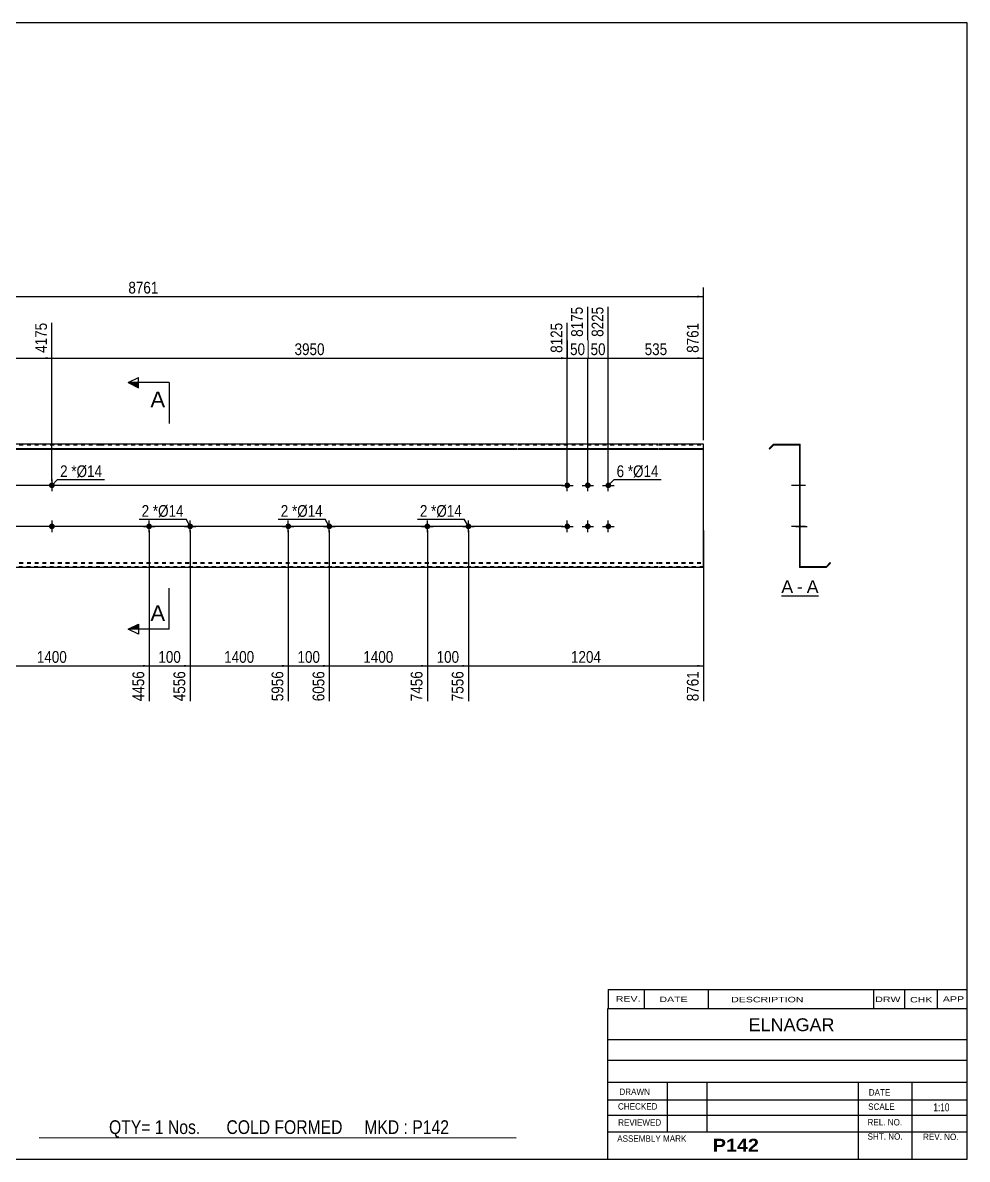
# Model space of a CAD drawing. Header units: millimetres. Extents: x -65 to 337, y -159 to 118.
# Drawn here: x 107.1 to 337.2, y -159.2 to 117.8 of the extents above; entities that cross this region are included whole.
import ezdxf

# ---------------------------------------------------------------- set-up
doc = ezdxf.new("R2010")
doc.units = ezdxf.units.MM
doc.linetypes.add('DXK_LINE_DOT1', pattern=[1.8814, 0.9407, -0.9407])
doc.styles.add('Arial', font='ARIAL.TTF', dxfattribs={"height": 0.2})
doc.styles.add('Arial Bold', font='ARIALBD.TTF', dxfattribs={"height": 0.2})
doc.styles.add('Arial Narrow', font='ARIALN.TTF', dxfattribs={"height": 0.2})

# ---------------------------------------------------------------- blocks, each defined once
blk = doc.blocks.new('Unknown-629091773-1643')
at = {"color": 5, "linetype": 'Continuous'}
for p, q in [((337.25, 117.75), (-62.75, 117.75)), ((-62.75, 117.75), (-62.75, -159.25)), ((337.25, -159.25), (337.25, 117.75)), ((-62.75, -159.25), (337.25, -159.25))]:
    blk.add_line(p, q, dxfattribs=at)
at = {"color": 174, "linetype": 'Continuous', "style": 'Arial'}
blk.add_text('Tekla structures', height=1.9102, rotation=90, dxfattribs=at).set_placement((-63.25, -158.75))
blk = doc.blocks.new('Unknown-629091773-12 - 1232')
at = {"color": 7, "linetype": 'Continuous'}
blk.add_line((291.96, -21.95), (300.99, -21.95), dxfattribs=at)
at = {"color": 0, "linetype": 'Continuous'}
blk.add_wipeout([(294.81, -21.2), (294.81, -18), (291.96, -18), (291.96, -21.2)], dxfattribs=at)
blk.add_wipeout([(297.19, -21.2), (297.19, -18), (295.77, -18), (295.77, -21.2)], dxfattribs=at)
at = {"color": 96, "linetype": 'Continuous', "style": 'Arial'}
blk.add_text('A', height=3.06, dxfattribs=at).set_placement((291.96, -21.2))
at = {"color": 0, "linetype": 'Continuous'}
blk.add_wipeout([(300.99, -21.2), (300.99, -18), (298.15, -18), (298.15, -21.2)], dxfattribs=at)
at = {"color": 96, "linetype": 'Continuous', "style": 'Arial'}
for s, p in [('A', (298.15, -21.2)), ('-', (295.77, -21.2))]:
    blk.add_text(s, height=3.06, dxfattribs=at).set_placement(p)
blk = doc.blocks.new('Part-629091773-1218 - 1203')
at = {"color": 2, "linetype": 'Continuous'}
for p, q in [((34.6, 15), (0, 15)), ((0, 15), (0, -15)), ((0, 13.94), (34.6, 13.94)), ((68.5, 15), (34.7, 15)), ((34.7, 13.94), (68.5, 13.94)), ((102.4, 15), (68.6, 15)), ((68.6, 13.94), (102.4, 13.94)), ((125.9, 15), (102.5, 15)), ((102.5, 13.94), (125.9, 13.94)), ((159.8, 15), (126, 15)), ((126, 13.94), (159.8, 13.94)), ((193.7, 15), (159.9, 15)), ((159.9, 13.94), (193.7, 13.94)), ((227.6, 15), (193.8, 15)), ((193.8, 13.94), (227.6, 13.94)), ((261.89, 15), (227.7, 15)), ((227.7, 13.94), (261.89, 13.94)), ((272.99, 15), (261.99, 15)), ((261.99, 13.94), (272.99, 13.94)), ((272.99, -15), (272.99, 15)), ((0, 13.83), (34.6, 13.83)), ((34.7, 13.83), (68.5, 13.83)), ((68.6, 13.83), (102.4, 13.83)), ((102.5, 13.83), (125.9, 13.83)), ((126, 13.83), (159.8, 13.83)), ((159.9, 13.83), (193.7, 13.83)), ((193.8, 13.83), (227.6, 13.83)), ((227.7, 13.83), (261.89, 13.83)), ((261.99, 13.83), (272.99, 13.83)), ((34.6, -15), (0, -15)), ((68.5, -15), (34.7, -15)), ((102.4, -15), (68.6, -15)), ((125.9, -15), (102.5, -15)), ((159.8, -15), (126, -15)), ((193.7, -15), (159.9, -15)), ((227.6, -15), (193.8, -15)), ((261.89, -15), (227.7, -15)), ((272.99, -15), (261.99, -15))]:
    blk.add_line(p, q, dxfattribs=at)
at = {"color": 7, "linetype": 'DXK_LINE_DOT1'}
for p, q in [((0, 14.85), (34.6, 14.85)), ((34.7, 14.85), (68.5, 14.85)), ((68.6, 14.85), (102.4, 14.85)), ((102.5, 14.85), (125.9, 14.85)), ((126, 14.85), (159.8, 14.85)), ((159.9, 14.85), (193.7, 14.85)), ((193.8, 14.85), (227.6, 14.85)), ((227.7, 14.85), (261.89, 14.85)), ((261.99, 14.85), (272.99, 14.85)), ((0, -13.83), (34.6, -13.83)), ((34.7, -13.83), (68.5, -13.83)), ((68.6, -13.83), (102.4, -13.83)), ((102.5, -13.83), (125.9, -13.83)), ((126, -13.83), (159.8, -13.83)), ((159.9, -13.83), (193.7, -13.83)), ((193.8, -13.83), (227.6, -13.83)), ((227.7, -13.83), (261.89, -13.83)), ((261.99, -13.83), (272.99, -13.83)), ((0, -13.94), (34.6, -13.94)), ((34.6, -14.85), (0, -14.85)), ((34.7, -13.94), (68.5, -13.94)), ((68.5, -14.85), (34.7, -14.85)), ((68.6, -13.94), (102.4, -13.94)), ((102.4, -14.85), (68.6, -14.85)), ((102.5, -13.94), (125.9, -13.94)), ((125.9, -14.85), (102.5, -14.85)), ((126, -13.94), (159.8, -13.94)), ((159.8, -14.85), (126, -14.85)), ((159.9, -13.94), (193.7, -13.94)), ((193.7, -14.85), (159.9, -14.85)), ((193.8, -13.94), (227.6, -13.94)), ((227.6, -14.85), (193.8, -14.85)), ((227.7, -13.94), (261.89, -13.94)), ((261.89, -14.85), (227.7, -14.85)), ((261.99, -13.94), (272.99, -13.94)), ((272.99, -14.85), (261.99, -14.85))]:
    blk.add_line(p, q, dxfattribs=at)
blk = doc.blocks.new('Bolt-629091773-1219 - 1203')
at = {"linetype": 'Continuous'}
for points in [[(205.7, -4.3, -1), (205.7, -5.7, -1)], [(215.7, -4.3, -1), (215.7, -5.7, -1)]]:
    blk.add_hatch(color=3, dxfattribs=at).paths.add_polyline_path(points)
at = {"color": 3, "linetype": 'Continuous'}
for p, q in [((204.3, -5), (207.1, -5)), ((205.7, -6.4), (205.7, -3.6)), ((214.3, -5), (217.1, -5)), ((215.7, -6.4), (215.7, -3.6))]:
    blk.add_line(p, q, dxfattribs=at)
blk = doc.blocks.new('Bolt-629091773-1220 - 1203')
at = {"linetype": 'Continuous'}
for points in [[(171.8, -4.3, -1), (171.8, -5.7, -1)], [(181.8, -4.3, -1), (181.8, -5.7, -1)]]:
    blk.add_hatch(color=3, dxfattribs=at).paths.add_polyline_path(points)
at = {"color": 3, "linetype": 'Continuous'}
for p, q in [((170.4, -5), (173.2, -5)), ((171.8, -6.4), (171.8, -3.6)), ((180.4, -5), (183.2, -5)), ((181.8, -6.4), (181.8, -3.6))]:
    blk.add_line(p, q, dxfattribs=at)
blk = doc.blocks.new('Bolt-629091773-1221 - 1203')
at = {"linetype": 'Continuous'}
for points in [[(137.9, -4.3, -1), (137.9, -5.7, -1)], [(147.9, -4.3, -1), (147.9, -5.7, -1)]]:
    blk.add_hatch(color=3, dxfattribs=at).paths.add_polyline_path(points)
at = {"color": 3, "linetype": 'Continuous'}
for p, q in [((136.5, -5), (139.3, -5)), ((137.9, -6.4), (137.9, -3.6)), ((146.5, -5), (149.3, -5)), ((147.9, -6.4), (147.9, -3.6))]:
    blk.add_line(p, q, dxfattribs=at)
blk = doc.blocks.new('Bolt-629091773-1224 - 1203')
at = {"linetype": 'Continuous'}
for points in [[(239.09, 5, -1), (240.49, 5, -1)], [(244.09, 5, -1), (245.49, 5, -1)], [(249.09, 5, -1), (250.49, 5, -1)], [(239.09, -5, -1), (240.49, -5, -1)], [(244.09, -5, -1), (245.49, -5, -1)], [(249.09, -5, -1), (250.49, -5, -1)]]:
    blk.add_hatch(color=3, dxfattribs=at).paths.add_polyline_path(points)
at = {"color": 3, "linetype": 'Continuous'}
for p, q in [((239.79, 3.6), (239.79, 6.4)), ((244.79, 3.6), (244.79, 6.4)), ((249.79, 3.6), (249.79, 6.4)), ((238.39, 5), (241.19, 5)), ((243.39, 5), (246.19, 5)), ((248.39, 5), (251.19, 5)), ((238.39, -5), (241.19, -5)), ((239.79, -6.4), (239.79, -3.6)), ((243.39, -5), (246.19, -5)), ((244.79, -6.4), (244.79, -3.6)), ((248.39, -5), (251.19, -5)), ((249.79, -6.4), (249.79, -3.6))]:
    blk.add_line(p, q, dxfattribs=at)
blk = doc.blocks.new('Bolt-629091773-1225 - 1203')
at = {"linetype": 'Continuous'}
for points in [[(114.9, 5, -1), (113.5, 5, -1)], [(114.9, -5, -1), (113.5, -5, -1)]]:
    blk.add_hatch(color=3, dxfattribs=at).paths.add_polyline_path(points)
at = {"color": 3, "linetype": 'Continuous'}
for p, q in [((114.2, 6.4), (114.2, 3.6)), ((115.6, 5), (112.8, 5)), ((115.6, -5), (112.8, -5)), ((114.2, -3.6), (114.2, -6.4))]:
    blk.add_line(p, q, dxfattribs=at)
blk = doc.blocks.new('Bolt-629091773-1240 - 1232')
at = {"linetype": 'Continuous'}
for points in [[(296.4, 5.7), (296.4, 4.3), (296.55, 4.3), (296.55, 5.7)], [(296.4, 5.7), (296.4, 4.3), (296.55, 4.3), (296.55, 5.7)], [(296.4, 5.7), (296.4, 4.3), (296.55, 4.3), (296.55, 5.7)], [(296.4, -4.3), (296.4, -5.7), (296.55, -5.7), (296.55, -4.3)], [(296.4, -4.3), (296.4, -5.7), (296.55, -5.7), (296.55, -4.3)], [(296.4, -4.3), (296.4, -5.7), (296.55, -5.7), (296.55, -4.3)]]:
    blk.add_hatch(color=3, dxfattribs=at).paths.add_polyline_path(points)
at = {"color": 3, "linetype": 'Continuous'}
for p, q in [((296.55, 5.7), (296.4, 5.7)), ((296.55, 5.7), (296.4, 5.7)), ((296.55, 5.7), (296.4, 5.7)), ((297.85, 5), (294.55, 5)), ((297.85, 5), (294.55, 5)), ((297.85, 5), (294.55, 5)), ((296.55, 4.3), (296.4, 4.3)), ((296.55, 4.3), (296.4, 4.3)), ((296.55, 4.3), (296.4, 4.3)), ((297.85, -5), (294.55, -5)), ((297.85, -5), (294.55, -5)), ((297.85, -5), (294.55, -5)), ((296.55, -4.3), (296.4, -4.3)), ((296.55, -4.3), (296.4, -4.3)), ((296.55, -4.3), (296.4, -4.3)), ((296.55, -5.7), (296.4, -5.7)), ((296.55, -5.7), (296.4, -5.7)), ((296.55, -5.7), (296.4, -5.7))]:
    blk.add_line(p, q, dxfattribs=at)
blk = doc.blocks.new('Part-629091773-1234 - 1232')
at = {"color": 2, "linetype": 'Continuous'}
for p, q in [((290.05, 15), (288.99, 13.94)), ((288.99, 13.94), (289.1, 13.83)), ((290.11, 14.85), (289.1, 13.83)), ((290.05, 15), (296.55, 15)), ((290.11, 14.85), (296.4, 14.85)), ((296.4, 14.85), (296.4, -15)), ((296.55, -14.85), (296.55, 15)), ((302.84, -14.85), (303.86, -13.83)), ((303.96, -13.94), (303.86, -13.83)), ((302.9, -15), (296.4, -15)), ((302.84, -14.85), (296.55, -14.85)), ((302.9, -15), (303.96, -13.94))]:
    blk.add_line(p, q, dxfattribs=at)
blk = doc.blocks.new('Bolt-629091773-1235 - 1232')
at = {"linetype": 'Continuous'}
blk.add_hatch(color=3, dxfattribs=at).paths.add_polyline_path([(296.55, -5.7), (296.55, -4.3), (296.4, -4.3), (296.4, -5.7)])
blk.add_hatch(color=3, dxfattribs=at).paths.add_polyline_path([(296.55, -5.7), (296.55, -4.3), (296.4, -4.3), (296.4, -5.7)])
at = {"color": 3, "linetype": 'Continuous'}
for p, q in [((295.45, -5), (298.2, -5)), ((295.45, -5), (298.2, -5)), ((296.4, -4.3), (296.55, -4.3)), ((296.4, -4.3), (296.55, -4.3)), ((296.4, -5.7), (296.55, -5.7)), ((296.4, -5.7), (296.55, -5.7))]:
    blk.add_line(p, q, dxfattribs=at)
blk = doc.blocks.new('Bolt-629091773-1236 - 1232')
at = {"linetype": 'Continuous'}
blk.add_hatch(color=3, dxfattribs=at).paths.add_polyline_path([(296.55, -5.7), (296.55, -4.3), (296.4, -4.3), (296.4, -5.7)])
blk.add_hatch(color=3, dxfattribs=at).paths.add_polyline_path([(296.55, -5.7), (296.55, -4.3), (296.4, -4.3), (296.4, -5.7)])
at = {"color": 3, "linetype": 'Continuous'}
for p, q in [((295.45, -5), (298.2, -5)), ((295.45, -5), (298.2, -5)), ((296.4, -4.3), (296.55, -4.3)), ((296.4, -4.3), (296.55, -4.3)), ((296.4, -5.7), (296.55, -5.7)), ((296.4, -5.7), (296.55, -5.7))]:
    blk.add_line(p, q, dxfattribs=at)
blk = doc.blocks.new('Bolt-629091773-1237 - 1232')
at = {"linetype": 'Continuous'}
blk.add_hatch(color=3, dxfattribs=at).paths.add_polyline_path([(296.55, -5.7), (296.55, -4.3), (296.4, -4.3), (296.4, -5.7)])
blk.add_hatch(color=3, dxfattribs=at).paths.add_polyline_path([(296.55, -5.7), (296.55, -4.3), (296.4, -4.3), (296.4, -5.7)])
at = {"color": 3, "linetype": 'Continuous'}
for p, q in [((295.45, -5), (298.2, -5)), ((295.45, -5), (298.2, -5)), ((296.4, -4.3), (296.55, -4.3)), ((296.4, -4.3), (296.55, -4.3)), ((296.4, -5.7), (296.55, -5.7)), ((296.4, -5.7), (296.55, -5.7))]:
    blk.add_line(p, q, dxfattribs=at)
blk = doc.blocks.new('Bolt-629091773-1238 - 1232')
at = {"linetype": 'Continuous'}
blk.add_hatch(color=3, dxfattribs=at).paths.add_polyline_path([(296.55, -5.7), (296.55, -4.3), (296.4, -4.3), (296.4, -5.7)])
blk.add_hatch(color=3, dxfattribs=at).paths.add_polyline_path([(296.55, -5.7), (296.55, -4.3), (296.4, -4.3), (296.4, -5.7)])
at = {"color": 3, "linetype": 'Continuous'}
for p, q in [((295.45, -5), (298.2, -5)), ((295.45, -5), (298.2, -5)), ((296.4, -4.3), (296.55, -4.3)), ((296.4, -4.3), (296.55, -4.3)), ((296.4, -5.7), (296.55, -5.7)), ((296.4, -5.7), (296.55, -5.7))]:
    blk.add_line(p, q, dxfattribs=at)
blk = doc.blocks.new('Bolt-629091773-1239 - 1232')
at = {"linetype": 'Continuous'}
for points in [[(296.4, 5.7), (296.4, 4.3), (296.55, 4.3), (296.55, 5.7)], [(296.4, 5.7), (296.4, 4.3), (296.55, 4.3), (296.55, 5.7)], [(296.4, 5.7), (296.4, 4.3), (296.55, 4.3), (296.55, 5.7)], [(296.4, -4.3), (296.4, -5.7), (296.55, -5.7), (296.55, -4.3)], [(296.4, -4.3), (296.4, -5.7), (296.55, -5.7), (296.55, -4.3)], [(296.4, -4.3), (296.4, -5.7), (296.55, -5.7), (296.55, -4.3)]]:
    blk.add_hatch(color=3, dxfattribs=at).paths.add_polyline_path(points)
at = {"color": 3, "linetype": 'Continuous'}
for p, q in [((296.55, 5.7), (296.4, 5.7)), ((296.55, 5.7), (296.4, 5.7)), ((296.55, 5.7), (296.4, 5.7)), ((297.85, 5), (294.55, 5)), ((297.85, 5), (294.55, 5)), ((297.85, 5), (294.55, 5)), ((296.55, 4.3), (296.4, 4.3)), ((296.55, 4.3), (296.4, 4.3)), ((296.55, 4.3), (296.4, 4.3)), ((297.85, -5), (294.55, -5)), ((297.85, -5), (294.55, -5)), ((297.85, -5), (294.55, -5)), ((296.55, -4.3), (296.4, -4.3)), ((296.55, -4.3), (296.4, -4.3)), ((296.55, -4.3), (296.4, -4.3)), ((296.55, -5.7), (296.4, -5.7)), ((296.55, -5.7), (296.4, -5.7)), ((296.55, -5.7), (296.4, -5.7))]:
    blk.add_line(p, q, dxfattribs=at)
blk = doc.blocks.new('Bolt-629091773-1241 - 1232')
at = {"linetype": 'Continuous'}
for points in [[(296.55, 4.3), (296.55, 5.7), (296.4, 5.7), (296.4, 4.3)], [(296.55, -5.7), (296.55, -4.3), (296.4, -4.3), (296.4, -5.7)]]:
    blk.add_hatch(color=3, dxfattribs=at).paths.add_polyline_path(points)
at = {"color": 3, "linetype": 'Continuous'}
for p, q in [((296.55, 5.7), (296.4, 5.7)), ((296.55, 5), (294.4, 5)), ((296.55, 4.3), (296.4, 4.3)), ((296.55, -5), (294.4, -5)), ((296.55, -4.3), (296.4, -4.3)), ((296.55, -5.7), (296.4, -5.7))]:
    blk.add_line(p, q, dxfattribs=at)
blk = doc.blocks.new('Bolt-629091773-1242 - 1232')
at = {"linetype": 'Continuous'}
blk.add_hatch(color=3, dxfattribs=at).paths.add_polyline_path([(296.55, -5.7), (296.55, -4.3), (296.4, -4.3), (296.4, -5.7)])
blk.add_hatch(color=3, dxfattribs=at).paths.add_polyline_path([(296.55, -5.7), (296.55, -4.3), (296.4, -4.3), (296.4, -5.7)])
at = {"color": 3, "linetype": 'Continuous'}
for p, q in [((295.45, -5), (298.2, -5)), ((295.45, -5), (298.2, -5)), ((296.4, -4.3), (296.55, -4.3)), ((296.4, -4.3), (296.55, -4.3)), ((296.4, -5.7), (296.55, -5.7)), ((296.4, -5.7), (296.55, -5.7))]:
    blk.add_line(p, q, dxfattribs=at)
blk = doc.blocks.new('StraightDimension-629091773-1336 - 1203')
at = {"linetype": 'Continuous'}
for points in [[(-6.25, -6.5), (-6, -5), (-5.75, -6.5)], [(-5.75, -13.5), (-6, -15), (-6.25, -13.5)]]:
    blk.add_hatch(color=7, dxfattribs=at).paths.add_polyline_path(points)
at = {"color": 7, "linetype": 'Continuous'}
for p, q in [((238.79, -5), (-8.25, -5)), ((-6, -15), (-6, -5)), ((11.5, -15), (-8.25, -15))]:
    blk.add_line(p, q, dxfattribs=at)
at = {"color": 0}
blk.add_wipeout([(-6.15, -6.66), (-10.35, -6.66), (-10.35, -13.34), (-6.15, -13.34)], dxfattribs=at)
at = {"color": 3, "style": 'Arial Narrow'}
blk.add_text('100', height=2.863, rotation=90.0002, dxfattribs=at).set_placement((-6.75, -12.74))
blk = doc.blocks.new('StraightDimension-629091773-1303 - 1203')
at = {"linetype": 'Continuous'}
blk.add_hatch(color=7, dxfattribs=at).paths.add_polyline_path([(248.29, 36.25), (249.79, 36), (248.29, 35.75)])
at = {"color": 7, "linetype": 'Continuous'}
for p, q in [((244.79, 6), (244.79, 48.51)), ((249.79, 6), (249.79, 48.51)), ((244.79, 36), (249.79, 36))]:
    blk.add_line(p, q, dxfattribs=at)
at = {"color": 0}
blk.add_wipeout([(249.72, 36.15), (249.72, 40.35), (244.87, 40.35), (244.87, 36.15)], dxfattribs=at)
at = {"color": 0, "linetype": 'Continuous'}
blk.add_wipeout([(249.19, 49.11), (244.99, 49.11), (244.99, 40.6), (249.19, 40.6)], dxfattribs=at)
at = {"color": 3, "linetype": 'Continuous', "style": 'Arial Narrow'}
blk.add_text('8225', height=2.863, rotation=90.0002, dxfattribs=at).set_placement((248.59, 41.2))
at = {"color": 3, "style": 'Arial Narrow'}
blk.add_text('50', height=2.863, dxfattribs=at).set_placement((245.47, 36.75))
blk = doc.blocks.new('StraightDimension-629091773-1304 - 1203')
at = {"linetype": 'Continuous'}
blk.add_hatch(color=7, dxfattribs=at).paths.add_polyline_path([(243.29, 36.25), (244.79, 36), (243.29, 35.75)])
at = {"color": 7, "linetype": 'Continuous'}
for p, q in [((244.79, 6), (244.79, 48.51)), ((239.79, 6), (239.79, 44.61)), ((239.79, 36), (244.79, 36))]:
    blk.add_line(p, q, dxfattribs=at)
at = {"color": 0}
blk.add_wipeout([(244.72, 36.15), (244.72, 40.35), (239.87, 40.35), (239.87, 36.15)], dxfattribs=at)
at = {"color": 0, "linetype": 'Continuous'}
blk.add_wipeout([(244.19, 49.11), (239.99, 49.11), (239.99, 40.6), (244.19, 40.6)], dxfattribs=at)
at = {"color": 3, "linetype": 'Continuous', "style": 'Arial Narrow'}
blk.add_text('8175', height=2.863, rotation=90.0002, dxfattribs=at).set_placement((243.59, 41.2))
at = {"color": 3, "style": 'Arial Narrow'}
blk.add_text('50', height=2.863, dxfattribs=at).set_placement((240.47, 36.75))
blk = doc.blocks.new('StraightDimension-629091773-1263 - 1203')
at = {"linetype": 'Continuous'}
blk.add_hatch(color=7, dxfattribs=at).paths.add_polyline_path([(136.4, -38.75), (137.9, -39), (136.4, -39.25)])
at = {"color": 7, "linetype": 'Continuous'}
for p, q in [((90.5, -6), (90.5, -47.61)), ((137.9, -6), (137.9, -47.61)), ((90.5, -39), (137.9, -39))]:
    blk.add_line(p, q, dxfattribs=at)
at = {"color": 0}
blk.add_wipeout([(118.45, -38.85), (118.45, -34.65), (109.94, -34.65), (109.94, -38.85)], dxfattribs=at)
at = {"color": 0, "linetype": 'Continuous'}
blk.add_wipeout([(137.3, -39.7), (133.1, -39.7), (133.1, -48.21), (137.3, -48.21)], dxfattribs=at)
at = {"color": 3, "style": 'Arial Narrow'}
blk.add_text('1400', height=2.863, dxfattribs=at).set_placement((110.54, -38.25))
at = {"color": 3, "linetype": 'Continuous', "style": 'Arial Narrow'}
blk.add_text('4456', height=2.863, rotation=90.0002, dxfattribs=at).set_placement((136.7, -47.61))
blk = doc.blocks.new('StraightDimension-629091773-1257 - 1203')
at = {"linetype": 'Continuous'}
blk.add_hatch(color=7, dxfattribs=at).paths.add_polyline_path([(271.49, -38.75), (272.99, -39), (271.49, -39.25)])
at = {"color": 7, "linetype": 'Continuous'}
for p, q in [((215.7, -6), (215.7, -47.61)), ((272.99, -6), (272.99, -47.61)), ((215.7, -39), (272.99, -39))]:
    blk.add_line(p, q, dxfattribs=at)
at = {"color": 0}
blk.add_wipeout([(248.6, -38.85), (248.6, -34.65), (240.09, -34.65), (240.09, -38.85)], dxfattribs=at)
at = {"color": 0, "linetype": 'Continuous'}
blk.add_wipeout([(272.39, -39.7), (268.19, -39.7), (268.19, -48.21), (272.39, -48.21)], dxfattribs=at)
at = {"color": 3, "style": 'Arial Narrow'}
blk.add_text('1204', height=2.863, dxfattribs=at).set_placement((240.69, -38.25))
at = {"color": 3, "linetype": 'Continuous', "style": 'Arial Narrow'}
blk.add_text('8761', height=2.863, rotation=90.0002, dxfattribs=at).set_placement((271.79, -47.61))
blk = doc.blocks.new('StraightDimension-629091773-1261 - 1203')
at = {"linetype": 'Continuous'}
blk.add_hatch(color=7, dxfattribs=at).paths.add_polyline_path([(170.3, -38.75), (171.8, -39), (170.3, -39.25)])
at = {"color": 7, "linetype": 'Continuous'}
for p, q in [((147.9, -6), (147.9, -47.61)), ((171.8, -6), (171.8, -47.61)), ((147.9, -39), (171.8, -39))]:
    blk.add_line(p, q, dxfattribs=at)
at = {"color": 0}
blk.add_wipeout([(164.1, -38.85), (164.1, -34.65), (155.59, -34.65), (155.59, -38.85)], dxfattribs=at)
at = {"color": 0, "linetype": 'Continuous'}
blk.add_wipeout([(171.2, -39.7), (167, -39.7), (167, -48.21), (171.2, -48.21)], dxfattribs=at)
at = {"color": 3, "style": 'Arial Narrow'}
blk.add_text('1400', height=2.863, dxfattribs=at).set_placement((156.19, -38.25))
at = {"color": 3, "linetype": 'Continuous', "style": 'Arial Narrow'}
blk.add_text('5956', height=2.863, rotation=90.0002, dxfattribs=at).set_placement((170.6, -47.61))
blk = doc.blocks.new('StraightDimension-629091773-1258 - 1203')
at = {"linetype": 'Continuous'}
blk.add_hatch(color=7, dxfattribs=at).paths.add_polyline_path([(214.2, -38.75), (215.7, -39), (214.2, -39.25)])
at = {"color": 7, "linetype": 'Continuous'}
for p, q in [((205.7, -6), (205.7, -47.61)), ((215.7, -6), (215.7, -47.61)), ((205.7, -39), (215.7, -39))]:
    blk.add_line(p, q, dxfattribs=at)
at = {"color": 0}
blk.add_wipeout([(214.04, -38.85), (214.04, -34.65), (207.35, -34.65), (207.35, -38.85)], dxfattribs=at)
at = {"color": 3, "style": 'Arial Narrow'}
blk.add_text('100', height=2.863, dxfattribs=at).set_placement((207.95, -38.25))
at = {"color": 0, "linetype": 'Continuous'}
blk.add_wipeout([(215.1, -39.7), (210.9, -39.7), (210.9, -48.21), (215.1, -48.21)], dxfattribs=at)
at = {"color": 3, "linetype": 'Continuous', "style": 'Arial Narrow'}
blk.add_text('7556', height=2.863, rotation=90.0002, dxfattribs=at).set_placement((214.5, -47.61))
blk = doc.blocks.new('StraightDimension-629091773-1259 - 1203')
at = {"linetype": 'Continuous'}
blk.add_hatch(color=7, dxfattribs=at).paths.add_polyline_path([(204.2, -38.75), (205.7, -39), (204.2, -39.25)])
at = {"color": 7, "linetype": 'Continuous'}
for p, q in [((181.8, -6), (181.8, -47.61)), ((205.7, -6), (205.7, -47.61)), ((181.8, -39), (205.7, -39))]:
    blk.add_line(p, q, dxfattribs=at)
at = {"color": 0}
blk.add_wipeout([(198, -38.85), (198, -34.65), (189.49, -34.65), (189.49, -38.85)], dxfattribs=at)
at = {"color": 0, "linetype": 'Continuous'}
blk.add_wipeout([(205.1, -39.7), (200.9, -39.7), (200.9, -48.21), (205.1, -48.21)], dxfattribs=at)
at = {"color": 3, "style": 'Arial Narrow'}
blk.add_text('1400', height=2.863, dxfattribs=at).set_placement((190.09, -38.25))
at = {"color": 3, "linetype": 'Continuous', "style": 'Arial Narrow'}
blk.add_text('7456', height=2.863, rotation=90.0002, dxfattribs=at).set_placement((204.5, -47.61))
blk = doc.blocks.new('StraightDimension-629091773-1260 - 1203')
at = {"linetype": 'Continuous'}
blk.add_hatch(color=7, dxfattribs=at).paths.add_polyline_path([(180.3, -38.75), (181.8, -39), (180.3, -39.25)])
at = {"color": 7, "linetype": 'Continuous'}
for p, q in [((171.8, -6), (171.8, -47.61)), ((181.8, -6), (181.8, -47.61)), ((171.8, -39), (181.8, -39))]:
    blk.add_line(p, q, dxfattribs=at)
at = {"color": 0}
blk.add_wipeout([(180.14, -38.85), (180.14, -34.65), (173.45, -34.65), (173.45, -38.85)], dxfattribs=at)
at = {"color": 3, "style": 'Arial Narrow'}
blk.add_text('100', height=2.863, dxfattribs=at).set_placement((174.05, -38.25))
at = {"color": 0, "linetype": 'Continuous'}
blk.add_wipeout([(181.2, -39.7), (177, -39.7), (177, -48.21), (181.2, -48.21)], dxfattribs=at)
at = {"color": 3, "linetype": 'Continuous', "style": 'Arial Narrow'}
blk.add_text('6056', height=2.863, rotation=90.0002, dxfattribs=at).set_placement((180.6, -47.61))
blk = doc.blocks.new('StraightDimension-629091773-1262 - 1203')
at = {"linetype": 'Continuous'}
blk.add_hatch(color=7, dxfattribs=at).paths.add_polyline_path([(146.4, -38.75), (147.9, -39), (146.4, -39.25)])
at = {"color": 7, "linetype": 'Continuous'}
for p, q in [((137.9, -6), (137.9, -47.61)), ((147.9, -6), (147.9, -47.61)), ((137.9, -39), (147.9, -39))]:
    blk.add_line(p, q, dxfattribs=at)
at = {"color": 0}
blk.add_wipeout([(146.24, -38.85), (146.24, -34.65), (139.55, -34.65), (139.55, -38.85)], dxfattribs=at)
at = {"color": 3, "style": 'Arial Narrow'}
blk.add_text('100', height=2.863, dxfattribs=at).set_placement((140.15, -38.25))
at = {"color": 0, "linetype": 'Continuous'}
blk.add_wipeout([(147.3, -39.7), (143.1, -39.7), (143.1, -48.21), (147.3, -48.21)], dxfattribs=at)
at = {"color": 3, "linetype": 'Continuous', "style": 'Arial Narrow'}
blk.add_text('4556', height=2.863, rotation=90.0002, dxfattribs=at).set_placement((146.7, -47.61))
blk = doc.blocks.new('StraightDimension-629091773-1302 - 1203')
at = {"linetype": 'Continuous'}
blk.add_hatch(color=7, dxfattribs=at).paths.add_polyline_path([(271.49, 36.25), (272.99, 36), (271.49, 35.75)])
at = {"color": 7, "linetype": 'Continuous'}
for p, q in [((249.79, 6), (249.79, 48.51)), ((272.99, 16), (272.99, 44.61)), ((249.79, 36), (272.99, 36))]:
    blk.add_line(p, q, dxfattribs=at)
at = {"color": 0, "linetype": 'Continuous'}
blk.add_wipeout([(272.39, 45.21), (268.19, 45.21), (268.19, 36.7), (272.39, 36.7)], dxfattribs=at)
at = {"color": 0}
blk.add_wipeout([(264.73, 36.15), (264.73, 40.35), (258.05, 40.35), (258.05, 36.15)], dxfattribs=at)
at = {"color": 3, "linetype": 'Continuous', "style": 'Arial Narrow'}
blk.add_text('8761', height=2.863, rotation=90.0002, dxfattribs=at).set_placement((271.79, 37.3))
at = {"color": 3, "style": 'Arial Narrow'}
blk.add_text('535', height=2.863, dxfattribs=at).set_placement((258.65, 36.75))
blk = doc.blocks.new('StraightDimension-629091773-1305 - 1203')
at = {"linetype": 'Continuous'}
blk.add_hatch(color=7, dxfattribs=at).paths.add_polyline_path([(238.29, 36.25), (239.79, 36), (238.29, 35.75)])
at = {"color": 7, "linetype": 'Continuous'}
for p, q in [((114.2, 6), (114.2, 44.61)), ((239.79, 6), (239.79, 44.61)), ((114.2, 36), (239.79, 36))]:
    blk.add_line(p, q, dxfattribs=at)
at = {"color": 0, "linetype": 'Continuous'}
blk.add_wipeout([(239.19, 45.21), (234.99, 45.21), (234.99, 36.7), (239.19, 36.7)], dxfattribs=at)
at = {"color": 0}
blk.add_wipeout([(181.25, 36.15), (181.25, 40.35), (172.74, 40.35), (172.74, 36.15)], dxfattribs=at)
at = {"color": 3, "linetype": 'Continuous', "style": 'Arial Narrow'}
blk.add_text('8125', height=2.863, rotation=90.0002, dxfattribs=at).set_placement((238.59, 37.3))
at = {"color": 3, "style": 'Arial Narrow'}
blk.add_text('3950', height=2.863, dxfattribs=at).set_placement((173.34, 36.75))
blk = doc.blocks.new('StraightDimension-629091773-1306 - 1203')
at = {"linetype": 'Continuous'}
blk.add_hatch(color=7, dxfattribs=at).paths.add_polyline_path([(112.7, 36.25), (114.2, 36), (112.7, 35.75)])
at = {"color": 7, "linetype": 'Continuous'}
for p, q in [((22.5, 6), (22.5, 46.68)), ((114.2, 6), (114.2, 44.61)), ((22.5, 36), (114.2, 36))]:
    blk.add_line(p, q, dxfattribs=at)
at = {"color": 0, "linetype": 'Continuous'}
blk.add_wipeout([(113.6, 45.21), (109.4, 45.21), (109.4, 36.7), (113.6, 36.7)], dxfattribs=at)
at = {"color": 0}
blk.add_wipeout([(72.6, 36.15), (72.6, 40.35), (64.09, 40.35), (64.09, 36.15)], dxfattribs=at)
at = {"color": 3, "linetype": 'Continuous', "style": 'Arial Narrow'}
blk.add_text('4175', height=2.863, rotation=90.0002, dxfattribs=at).set_placement((113, 37.3))
at = {"color": 3, "style": 'Arial Narrow'}
blk.add_text('3950', height=2.863, dxfattribs=at).set_placement((64.69, 36.75))
blk = doc.blocks.new('StraightDimension-629091773-1334 - 1203')
at = {"linetype": 'Continuous'}
for points in [[(-6.25, 13.5), (-6, 15), (-5.75, 13.5)], [(-5.75, 6.5), (-6, 5), (-6.25, 6.5)]]:
    blk.add_hatch(color=7, dxfattribs=at).paths.add_polyline_path(points)
at = {"color": 7, "linetype": 'Continuous'}
for p, q in [((11.5, 15), (-8.25, 15)), ((-6, 5), (-6, 15)), ((238.79, 5), (-8.25, 5))]:
    blk.add_line(p, q, dxfattribs=at)
at = {"color": 0}
blk.add_wipeout([(-6.15, 13.34), (-10.35, 13.34), (-10.35, 6.66), (-6.15, 6.66)], dxfattribs=at)
at = {"color": 3, "style": 'Arial Narrow'}
blk.add_text('100', height=2.863, rotation=90.0002, dxfattribs=at).set_placement((-6.75, 7.26))
blk = doc.blocks.new('StraightDimension-629091773-1335 - 1203')
at = {"linetype": 'Continuous'}
for points in [[(-6.25, 3.5), (-6, 5), (-5.75, 3.5)], [(-5.75, -3.5), (-6, -5), (-6.25, -3.5)]]:
    blk.add_hatch(color=7, dxfattribs=at).paths.add_polyline_path(points)
at = {"color": 7, "linetype": 'Continuous'}
for p, q in [((238.79, 5), (-8.25, 5)), ((-6, -5), (-6, 5)), ((238.79, -5), (-8.25, -5))]:
    blk.add_line(p, q, dxfattribs=at)
at = {"color": 0}
blk.add_wipeout([(-6.15, 3.34), (-10.35, 3.34), (-10.35, -3.34), (-6.15, -3.34)], dxfattribs=at)
at = {"color": 3, "style": 'Arial Narrow'}
blk.add_text('100', height=2.863, rotation=90.0002, dxfattribs=at).set_placement((-6.75, -2.74))
blk = doc.blocks.new('StraightDimension-629091773-1364 - 1203')
at = {"linetype": 'Continuous'}
for points in [[(1.5, 50.75), (0, 51), (1.5, 51.25)], [(271.49, 51.25), (272.99, 51), (271.49, 50.75)]]:
    blk.add_hatch(color=7, dxfattribs=at).paths.add_polyline_path(points)
at = {"color": 7, "linetype": 'Continuous'}
for p, q in [((0, 16), (0, 53.25)), ((272.99, 16), (272.99, 53.25)), ((0, 51), (272.99, 51))]:
    blk.add_line(p, q, dxfattribs=at)
at = {"color": 0}
blk.add_wipeout([(140.75, 51.15), (140.75, 55.35), (132.24, 55.35), (132.24, 51.15)], dxfattribs=at)
at = {"color": 3, "style": 'Arial Narrow'}
blk.add_text('8761', height=2.863, dxfattribs=at).set_placement((132.84, 51.75))
blk = doc.blocks.new('CBS_CALLOFF-629091773-1691')
at = {"color": 7, "linetype": 'Continuous'}
blk.add_line((111.13, -153.98), (227.36, -154), dxfattribs=at)
at = {"color": 3, "linetype": 'Continuous', "style": 'Arial Narrow'}
blk.add_text('QTY= 1 Nos.      COLD FORMED     MKD : P142', height=3.3405, dxfattribs=at).set_placement((128.13, -153.09))
blk = doc.blocks.new('CBS_NAME_BLOG-629091773-1692')
at = {"color": 7, "linetype": 'Continuous'}
for p, q in [((249.66, -122.5), (337.18, -122.5)), ((249.66, -159.21), (249.66, -122.5)), ((249.66, -130.04), (337.18, -130.04)), ((249.73, -135.09), (337.25, -135.09)), ((249.66, -140.46), (337.18, -140.46)), ((264.18, -152.57), (264.18, -140.47)), ((273.87, -152.54), (273.87, -140.47)), ((310.78, -159.21), (310.78, -140.48)), ((323.83, -159.21), (323.83, -140.47)), ((249.67, -144.76), (337.25, -144.74)), ((249.66, -148.51), (337.18, -148.51)), ((249.66, -152.55), (337.18, -152.55)), ((249.66, -159.25), (337.25, -159.25))]:
    blk.add_line(p, q, dxfattribs=at)
at = {"color": 3, "linetype": 'Continuous', "style": 'Arial'}
blk.add_text('ELNAGAR', height=3.133, dxfattribs=at).set_placement((283.98, -128.03))
at = {"color": 3, "linetype": 'Continuous'}
for s, height, style, width, p in [('DRAWN', 1.566, 'Arial', 0.9, (252.49, -143.57)), ('DATE', 1.566, 'Arial', 0.9, (313.25, -143.73)), ('CHECKED', 1.566, 'Arial', 0.9, (252.14, -147.14)), ('SCALE', 1.566, 'Arial', 0.9, (313.1, -147.21)), ('1:10', 1.957, 'Arial Narrow', 0.9, (328.99, -147.57)), ('REVIEWED', 1.566, 'Arial', 0.9, (252.18, -151.06)), ('REL. NO.', 1.566, 'Arial', 0.9, (312.96, -151.01)), ('ASSEMBLY MARK', 1.5663, 'Arial', 0.9, (251.96, -154.99)), ('P142', 3.131, 'Arial Bold', 1.1, (275.24, -157.39)), ('SHT. NO.', 1.566, 'Arial', 0.9, (312.96, -154.48)), ('REV. NO.', 1.566, 'Arial', 0.9, (326.48, -154.57))]:
    blk.add_text(s, height=height, dxfattribs=dict(at, style=style, width=width)).set_placement(p)
blk = doc.blocks.new('CBS_REVISION-629091773-1693')
at = {"color": 7, "linetype": 'Continuous'}
for p, q in [((249.74, -117.87), (337.24, -117.87)), ((249.74, -117.87), (249.74, -122.5)), ((258.54, -117.87), (258.54, -122.5)), ((274.13, -117.87), (274.13, -122.44)), ((314.39, -117.87), (314.39, -122.5)), ((321.93, -117.87), (321.93, -122.5)), ((329.88, -117.87), (329.88, -122.5)), ((249.74, -122.5), (337.24, -122.5))]:
    blk.add_line(p, q, dxfattribs=at)
at = {"color": 7, "style": 'Arial Narrow', "width": 1.7}
for s, height, p in [('REV.', 1.326, (251.6, -120.82)), ('DATE', 1.326, (262.23, -120.94)), ('DESCRIPTION', 1.3257, (279.71, -120.99)), ('DRW', 1.326, (314.82, -120.93)), ('CHK', 1.326, (323.31, -121.02)), ('APP', 1.326, (331.31, -120.87))]:
    blk.add_text(s, height=height, dxfattribs=at).set_placement(p)
blk = doc.blocks.new('SectionMark-629091773-1255 - 1203')
at = {"linetype": 'Continuous'}
for points in [[(135.28, 30.05), (135.28, 28.8), (132.78, 30.05)], [(135.28, -28.8), (135.28, -30.05), (132.78, -30.05)]]:
    blk.add_hatch(color=30, dxfattribs=at).paths.add_polyline_path(points)
at = {"color": 30, "linetype": 'Continuous'}
for p, q in [((132.78, 30.05), (135.28, 31.3)), ((135.28, 28.8), (135.28, 31.3)), ((142.78, 30.05), (132.78, 30.05)), ((132.78, 30.05), (135.28, 28.8)), ((132.78, -30.05), (135.28, -28.8)), ((142.78, -30.05), (132.78, -30.05)), ((135.28, -31.3), (132.78, -30.05)), ((135.28, -28.8), (135.28, -31.3))]:
    blk.add_line(p, q, dxfattribs=at)
at = {"color": 0, "linetype": 'Continuous'}
for points in [[(141.78, 24.05), (141.78, 28.05), (138.23, 28.05), (138.23, 24.05)], [(141.78, -28.05), (141.78, -24.05), (138.23, -24.05), (138.23, -28.05)]]:
    blk.add_wipeout(points, dxfattribs=at)
at = {"color": 30, "linetype": 'Continuous'}
for p, q in [((142.78, 30.05), (142.78, 20.05)), ((142.78, -30.05), (142.78, -20.05))]:
    blk.add_line(p, q, dxfattribs=at)
at = {"color": 96, "linetype": 'Continuous', "style": 'Arial'}
for p in [(138.23, 24.05), (138.23, -28.05)]:
    blk.add_text('A', height=3.82, dxfattribs=at).set_placement(p)
blk = doc.blocks.new('Mark-629091773-1376 - 1203')
at = {"color": 0}
blk.add_wipeout([(205.71, -2.67), (205.71, 0.33), (203.88, 0.33), (203.88, -2.67)], dxfattribs=at)
blk.add_wipeout([(205.71, -2.67), (205.71, 0.33), (203.88, 0.33), (203.88, -2.67)], dxfattribs=at)
blk.add_wipeout([(207.88, -2.67), (207.88, 0.33), (206.61, 0.33), (206.61, -2.67)], dxfattribs=at)
blk.add_wipeout([(207.88, -2.67), (207.88, 0.33), (206.61, 0.33), (206.61, -2.67)], dxfattribs=at)
at = {"color": 3, "style": 'Arial Narrow'}
blk.add_text('2', height=2.86, dxfattribs=at).set_placement((203.88, -2.67))
at = {"color": 0}
blk.add_wipeout([(214.1, -2.67), (214.1, 0.33), (207.88, 0.33), (207.88, -2.67)], dxfattribs=at)
blk.add_wipeout([(214.1, -2.67), (214.1, 0.33), (207.88, 0.33), (207.88, -2.67)], dxfattribs=at)
at = {"color": 7, "linetype": 'Continuous'}
for p in [(203.28, -3.27), (215.7, -5)]:
    blk.add_line(p, (214.7, -3.27), dxfattribs=at)
at = {"color": 3, "style": 'Arial Narrow'}
for s, height, p in [('*', 2.86, (206.61, -2.67)), ('Ø14', 2.863, (207.88, -2.67))]:
    blk.add_text(s, height=height, dxfattribs=at).set_placement(p)
blk = doc.blocks.new('Mark-629091773-1377 - 1203')
at = {"color": 0}
blk.add_wipeout([(171.81, -2.67), (171.81, 0.33), (169.98, 0.33), (169.98, -2.67)], dxfattribs=at)
blk.add_wipeout([(171.81, -2.67), (171.81, 0.33), (169.98, 0.33), (169.98, -2.67)], dxfattribs=at)
blk.add_wipeout([(173.98, -2.67), (173.98, 0.33), (172.71, 0.33), (172.71, -2.67)], dxfattribs=at)
blk.add_wipeout([(173.98, -2.67), (173.98, 0.33), (172.71, 0.33), (172.71, -2.67)], dxfattribs=at)
at = {"color": 3, "style": 'Arial Narrow'}
blk.add_text('2', height=2.86, dxfattribs=at).set_placement((169.98, -2.67))
at = {"color": 0}
blk.add_wipeout([(180.2, -2.67), (180.2, 0.33), (173.98, 0.33), (173.98, -2.67)], dxfattribs=at)
blk.add_wipeout([(180.2, -2.67), (180.2, 0.33), (173.98, 0.33), (173.98, -2.67)], dxfattribs=at)
at = {"color": 7, "linetype": 'Continuous'}
for p in [(169.38, -3.27), (181.8, -5)]:
    blk.add_line(p, (180.8, -3.27), dxfattribs=at)
at = {"color": 3, "style": 'Arial Narrow'}
for s, height, p in [('*', 2.86, (172.71, -2.67)), ('Ø14', 2.863, (173.98, -2.67))]:
    blk.add_text(s, height=height, dxfattribs=at).set_placement(p)
blk = doc.blocks.new('Mark-629091773-1378 - 1203')
at = {"color": 0}
blk.add_wipeout([(137.91, -2.67), (137.91, 0.33), (136.08, 0.33), (136.08, -2.67)], dxfattribs=at)
blk.add_wipeout([(137.91, -2.67), (137.91, 0.33), (136.08, 0.33), (136.08, -2.67)], dxfattribs=at)
blk.add_wipeout([(140.08, -2.67), (140.08, 0.33), (138.81, 0.33), (138.81, -2.67)], dxfattribs=at)
blk.add_wipeout([(140.08, -2.67), (140.08, 0.33), (138.81, 0.33), (138.81, -2.67)], dxfattribs=at)
at = {"color": 3, "style": 'Arial Narrow'}
blk.add_text('2', height=2.86, dxfattribs=at).set_placement((136.08, -2.67))
at = {"color": 0}
blk.add_wipeout([(146.3, -2.67), (146.3, 0.33), (140.08, 0.33), (140.08, -2.67)], dxfattribs=at)
blk.add_wipeout([(146.3, -2.67), (146.3, 0.33), (140.08, 0.33), (140.08, -2.67)], dxfattribs=at)
at = {"color": 7, "linetype": 'Continuous'}
for p in [(135.48, -3.27), (147.9, -5)]:
    blk.add_line(p, (146.9, -3.27), dxfattribs=at)
at = {"color": 3, "style": 'Arial Narrow'}
for s, height, p in [('*', 2.86, (138.81, -2.67)), ('Ø14', 2.863, (140.08, -2.67))]:
    blk.add_text(s, height=height, dxfattribs=at).set_placement(p)
blk = doc.blocks.new('Mark-629091773-1381 - 1203')
at = {"color": 0}
blk.add_wipeout([(253.64, 7.01), (253.64, 10.01), (251.81, 10.01), (251.81, 7.01)], dxfattribs=at)
blk.add_wipeout([(253.64, 7.01), (253.64, 10.01), (251.81, 10.01), (251.81, 7.01)], dxfattribs=at)
at = {"color": 7, "linetype": 'Continuous'}
blk.add_line((249.79, 5), (251.21, 6.41), dxfattribs=at)
at = {"color": 0}
blk.add_wipeout([(255.81, 7.01), (255.81, 10.01), (254.54, 10.01), (254.54, 7.01)], dxfattribs=at)
blk.add_wipeout([(255.81, 7.01), (255.81, 10.01), (254.54, 10.01), (254.54, 7.01)], dxfattribs=at)
at = {"color": 3, "style": 'Arial Narrow'}
blk.add_text('6', height=2.86, dxfattribs=at).set_placement((251.81, 7.01))
at = {"color": 0}
blk.add_wipeout([(262.03, 7.01), (262.03, 10.01), (255.81, 10.01), (255.81, 7.01)], dxfattribs=at)
blk.add_wipeout([(262.03, 7.01), (262.03, 10.01), (255.81, 10.01), (255.81, 7.01)], dxfattribs=at)
at = {"color": 7, "linetype": 'Continuous'}
blk.add_line((251.21, 6.41), (262.63, 6.41), dxfattribs=at)
at = {"color": 3, "style": 'Arial Narrow'}
for s, height, p in [('*', 2.86, (254.54, 7.01)), ('Ø14', 2.863, (255.81, 7.01))]:
    blk.add_text(s, height=height, dxfattribs=at).set_placement(p)
blk = doc.blocks.new('Mark-629091773-1382 - 1203')
at = {"color": 0}
blk.add_wipeout([(118.04, 7.01), (118.04, 10.01), (116.21, 10.01), (116.21, 7.01)], dxfattribs=at)
blk.add_wipeout([(118.04, 7.01), (118.04, 10.01), (116.21, 10.01), (116.21, 7.01)], dxfattribs=at)
at = {"color": 7, "linetype": 'Continuous'}
blk.add_line((114.2, 5), (115.61, 6.41), dxfattribs=at)
at = {"color": 0}
blk.add_wipeout([(120.22, 7.01), (120.22, 10.01), (118.94, 10.01), (118.94, 7.01)], dxfattribs=at)
blk.add_wipeout([(120.22, 7.01), (120.22, 10.01), (118.94, 10.01), (118.94, 7.01)], dxfattribs=at)
at = {"color": 3, "style": 'Arial Narrow'}
blk.add_text('2', height=2.86, dxfattribs=at).set_placement((116.21, 7.01))
at = {"color": 0}
blk.add_wipeout([(126.43, 7.01), (126.43, 10.01), (120.22, 10.01), (120.22, 7.01)], dxfattribs=at)
blk.add_wipeout([(126.43, 7.01), (126.43, 10.01), (120.22, 10.01), (120.22, 7.01)], dxfattribs=at)
at = {"color": 7, "linetype": 'Continuous'}
blk.add_line((115.61, 6.41), (127.03, 6.41), dxfattribs=at)
at = {"color": 3, "style": 'Arial Narrow'}
for s, height, p in [('*', 2.86, (118.94, 7.01)), ('Ø14', 2.863, (120.22, 7.01))]:
    blk.add_text(s, height=height, dxfattribs=at).set_placement(p)

msp = doc.modelspace()

# ---------------------------------------------------------------- block references
for name in ['Unknown-629091773-1643', 'Part-629091773-1218 - 1203', 'Part-629091773-1234 - 1232', 'Bolt-629091773-1225 - 1203', 'Bolt-629091773-1224 - 1203', 'Bolt-629091773-1241 - 1232', 'Bolt-629091773-1240 - 1232', 'Bolt-629091773-1239 - 1232', 'Bolt-629091773-1221 - 1203', 'Bolt-629091773-1220 - 1203', 'Bolt-629091773-1219 - 1203', 'Bolt-629091773-1235 - 1232', 'Bolt-629091773-1236 - 1232', 'Bolt-629091773-1237 - 1232', 'Bolt-629091773-1238 - 1232', 'Bolt-629091773-1242 - 1232', 'CBS_REVISION-629091773-1693', 'CBS_NAME_BLOG-629091773-1692', 'CBS_CALLOFF-629091773-1691']:
    msp.add_blockref(name, (0, 0))

# ---------------------------------------------------------------- next in the draw order: block references
for name in ['StraightDimension-629091773-1303 - 1203', 'StraightDimension-629091773-1336 - 1203', 'Unknown-629091773-12 - 1232']:
    msp.add_blockref(name, (0, 0))

# ---------------------------------------------------------------- next in the draw order: block references
for name in ['StraightDimension-629091773-1304 - 1203', 'StraightDimension-629091773-1302 - 1203', 'StraightDimension-629091773-1263 - 1203', 'StraightDimension-629091773-1261 - 1203', 'StraightDimension-629091773-1257 - 1203']:
    msp.add_blockref(name, (0, 0))

# ---------------------------------------------------------------- next in the draw order: block references
for name in ['StraightDimension-629091773-1305 - 1203', 'Mark-629091773-1381 - 1203', 'StraightDimension-629091773-1262 - 1203', 'StraightDimension-629091773-1258 - 1203']:
    msp.add_blockref(name, (0, 0))

# ---------------------------------------------------------------- next in the draw order: block references
for name in ['StraightDimension-629091773-1306 - 1203', 'StraightDimension-629091773-1259 - 1203']:
    msp.add_blockref(name, (0, 0))

# ---------------------------------------------------------------- next in the draw order: block references
for name in ['StraightDimension-629091773-1334 - 1203', 'StraightDimension-629091773-1260 - 1203']:
    msp.add_blockref(name, (0, 0))

# ---------------------------------------------------------------- next in the draw order: block references
for name in ['StraightDimension-629091773-1364 - 1203', 'StraightDimension-629091773-1335 - 1203']:
    msp.add_blockref(name, (0, 0))

# ---------------------------------------------------------------- next in the draw order: block references
for name in ['SectionMark-629091773-1255 - 1203', 'Mark-629091773-1382 - 1203', 'Mark-629091773-1377 - 1203', 'Mark-629091773-1376 - 1203']:
    msp.add_blockref(name, (0, 0))

# ---------------------------------------------------------------- next in the draw order: block references
msp.add_blockref('Mark-629091773-1378 - 1203', (0, 0))

doc.saveas('drawing.dxf')
